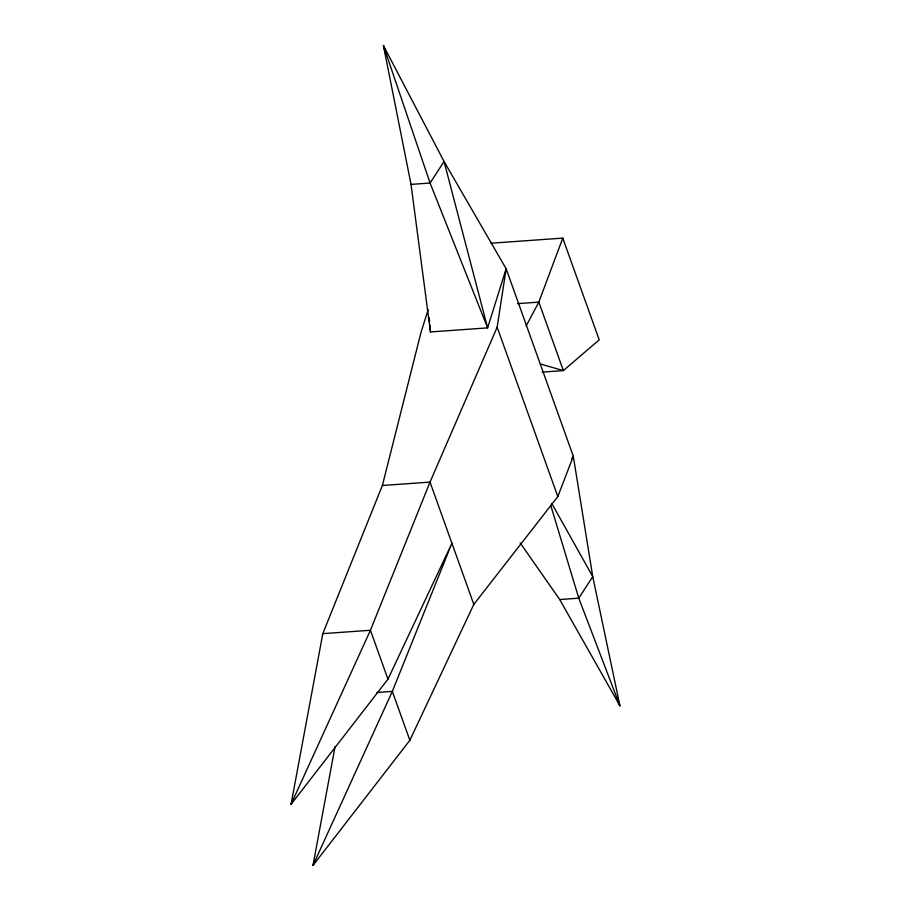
<?xml version="1.0" encoding="UTF-8"?>
<svg xmlns="http://www.w3.org/2000/svg" width="911" height="911" viewBox="0 0 911 911"><rect width="100%" height="100%" fill="white"/><g stroke="black" fill="none" stroke-linecap="round" stroke-linejoin="round"><path stroke-width="1.37" d="M428.102 309.774L420.95 332.617L382.381 485.483L322.801 633.646L291.064 804.311L370.435 630.264L430.015 482.101L497.155 327.208L506.14 268.768L444.056 161.498L383.429 45.55L411.02 184.398L430.47 331.946L487.624 327.88L506.14 268.768L573.304 456.252L592.754 576.64L619.935 705.843L559.718 599.54L520.181 542.91M335.077 746.542L312.974 865.45L409.859 740.301L473.811 604.38L557.817 496.563L573.304 456.252L571.835 458.666M491.097 243.214L562.77 238.113L538.834 302.122L526.159 325.944M292.124 801.691L291.064 804.311L387.961 679.173L451.913 543.241L392.334 691.392L312.974 865.45L314.033 862.831M411.02 184.398L430.072 183.043L444.056 161.498L487.624 327.88L430.072 183.043L383.429 45.55L385.66 53.783M517.55 303.636L538.834 302.122L563.351 370.595L542.079 372.109M382.381 485.483L430.015 482.101L473.811 604.38M559.718 599.54L578.77 598.185L592.754 576.64L551.77 503.441M322.801 633.646L370.435 630.264L387.961 679.173M376.926 692.497L392.334 691.392L409.859 740.301M540.291 363.967L563.351 370.595L599.21 339.849L562.77 238.113M617.658 700.65L619.935 705.843L578.77 598.185L550.734 505.32M497.155 327.208L557.817 496.563M429.218 317.791L429.593 322.038M429.844 324.863L430.47 331.946"/></g></svg>
